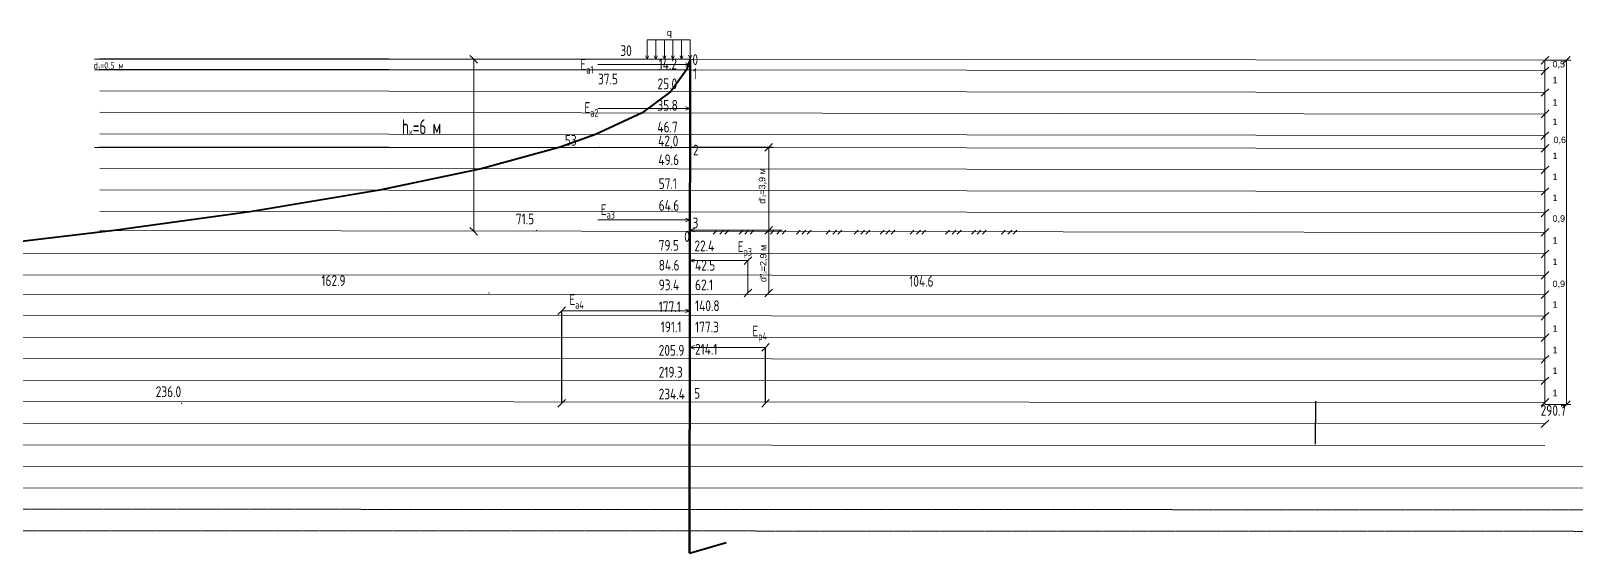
# Model space of a CAD drawing. Header units: millimetres. Extents: x -5592 to 31432, y -5488 to 8589.
# Drawn here: x 10810 to 17984, y -5488 to -3061 of the extents above; entities that cross this region are included whole.
import ezdxf

# ---------------------------------------------------------------- set-up
doc = ezdxf.new("R2010")
doc.units = ezdxf.units.MM
doc.linetypes.add('JIS_02_0.7', pattern=[1.35, 0.75, -0.6])
doc.layers.get('0').update_dxf_attribs({"lineweight": 9})
doc.layers.add('давление', color=10, linetype='Continuous', lineweight=40)
doc.layers.add('размерность', color=50, linetype='JIS_02_0.7', lineweight=5)
doc.styles.add('GOST-2.304_Type-B_shrink', font='', dxfattribs={"width": 0.8})
doc.styles.get("Standard").update_dxf_attribs({"font": 'arial.ttf'})
doc.styles.get('GOST-2.304_Type-B_shrink').set_extended_font_data('GOST Common')

msp = doc.modelspace()

# ---------------------------------------------------------------- hatches: boundary and pattern name
at = {"layer": 'давление'}
h = msp.add_hatch(color=256, dxfattribs=at)
h.dxf.hatch_style = 1
h.paths.add_polyline_path([(13572.417, -3189.699), (13572.417, -3192.468), (13572.411, -3195.699, 0.41474628), (13575.416, -3192.699, 0.41417256)])
h.paths.add_polyline_path([(13572.417, -3189.699, 0.39185999), (13569.425, -3192.468), (13572.417, -3192.468)])
h.paths.add_polyline_path([(13572.417, -3192.468), (13569.425, -3192.468, 0.01926697), (13569.416, -3192.699, 0.41368104), (13572.411, -3195.699)])
h = msp.add_hatch(color=256, dxfattribs=at)
h.dxf.hatch_style = 1
h.paths.add_polyline_path([(13872.88, -3189.966), (13872.88, -3192.735), (13872.875, -3195.966, 0.41474628), (13875.88, -3192.966, 0.41417256)])
h.paths.add_polyline_path([(13872.88, -3189.966, 0.39185999), (13869.889, -3192.735), (13872.88, -3192.735)])
h.paths.add_polyline_path([(13872.88, -3192.735), (13869.889, -3192.735, 0.01926697), (13869.88, -3192.966, 0.41368104), (13872.875, -3195.966)])
h = msp.add_hatch(color=256, dxfattribs=at)
h.dxf.hatch_style = 1
h.paths.add_polyline_path([(13498.141, -3238.999), (13498.141, -3241.768), (13498.135, -3244.999, 0.41474628), (13501.14, -3241.999, 0.41417256)])
h.paths.add_polyline_path([(13498.141, -3238.999, 0.39185999), (13495.149, -3241.768), (13498.141, -3241.768)])
h.paths.add_polyline_path([(13498.141, -3241.768), (13495.149, -3241.768, 0.01926697), (13495.14, -3241.999, 0.41368104), (13498.135, -3244.999)])
h = msp.add_hatch(color=256, dxfattribs=at)
h.dxf.hatch_style = 1
h.paths.add_polyline_path([(13730.635, -3238.798), (13730.635, -3241.567), (13730.629, -3244.798, 0.41474628), (13733.635, -3241.798, 0.41417256)])
h.paths.add_polyline_path([(13730.635, -3238.798, 0.39185999), (13727.644, -3241.567), (13730.635, -3241.567)])
h.paths.add_polyline_path([(13730.635, -3241.567), (13727.644, -3241.567, 0.01926697), (13727.635, -3241.798, 0.41368104), (13730.629, -3244.798)])
h = msp.add_hatch(color=256, dxfattribs=at)
h.dxf.hatch_style = 1
h.paths.add_polyline_path([(13872.874, -3238.763), (13872.874, -3241.532), (13872.868, -3244.763, 0.41474628), (13875.873, -3241.763, 0.41417256)])
h.paths.add_polyline_path([(13872.874, -3238.763, 0.39185999), (13869.882, -3241.532), (13872.874, -3241.532)])
h.paths.add_polyline_path([(13872.874, -3241.532), (13869.882, -3241.532, 0.01926697), (13869.873, -3241.763, 0.41368104), (13872.868, -3244.763)])
h = msp.add_hatch(color=256, dxfattribs=at)
h.dxf.hatch_style = 1
h.paths.add_polyline_path([(13341.208, -3598.99), (13341.208, -3601.759), (13341.202, -3604.989, 0.41474628), (13344.208, -3601.99, 0.41417256)])
h.paths.add_polyline_path([(13341.208, -3598.99, 0.39185999), (13338.216, -3601.759), (13341.208, -3601.759)])
h.paths.add_polyline_path([(13341.208, -3601.759), (13338.216, -3601.759, 0.01926697), (13338.208, -3601.99, 0.41368104), (13341.202, -3604.989)])
h = msp.add_hatch(color=256, dxfattribs=at)
h.dxf.hatch_style = 1
h.paths.add_polyline_path([(13450.881, -3599.417), (13450.881, -3602.186), (13450.876, -3605.417, 0.41474628), (13453.881, -3602.417, 0.41417256)])
h.paths.add_polyline_path([(13450.881, -3599.417, 0.39185999), (13447.89, -3602.186), (13450.881, -3602.186)])
h.paths.add_polyline_path([(13450.881, -3602.186), (13447.89, -3602.186, 0.01926697), (13447.881, -3602.417, 0.41368104), (13450.876, -3605.417)])
h = msp.add_hatch(color=256, dxfattribs=at)
h.dxf.hatch_style = 1
h.paths.add_polyline_path([(13872.209, -3598.89), (13872.209, -3601.659), (13872.203, -3604.89, 0.41474628), (13875.209, -3601.89, 0.41417256)])
h.paths.add_polyline_path([(13872.209, -3598.89, 0.39185999), (13869.218, -3601.659), (13872.209, -3601.659)])
h.paths.add_polyline_path([(13872.209, -3601.659), (13869.218, -3601.659, 0.01926697), (13869.209, -3601.89, 0.41368104), (13872.203, -3604.89)])
h = msp.add_hatch(color=256, dxfattribs=at)
h.dxf.hatch_style = 1
h.paths.add_polyline_path([(13158.755, -3985.32), (13158.755, -3988.089), (13158.749, -3991.32, 0.41474628), (13161.755, -3988.32, 0.41417256)])
h.paths.add_polyline_path([(13158.755, -3985.32, 0.39185999), (13155.763, -3988.089), (13158.755, -3988.089)])
h.paths.add_polyline_path([(13158.755, -3988.089), (13155.763, -3988.089, 0.01926697), (13155.755, -3988.32, 0.41368104), (13158.749, -3991.32)])
h = msp.add_hatch(color=256, dxfattribs=at)
h.dxf.hatch_style = 1
h.paths.add_polyline_path([(13871.325, -3985.022), (13871.325, -3987.791), (13871.32, -3991.022, 0.41474628), (13874.325, -3988.022, 0.41417256)])
h.paths.add_polyline_path([(13871.325, -3985.022, 0.39185999), (13868.334, -3987.791), (13871.325, -3987.791)])
h.paths.add_polyline_path([(13871.325, -3987.791), (13868.334, -3987.791, 0.01926697), (13868.325, -3988.022, 0.41368104), (13871.32, -3991.022)])
h = msp.add_hatch(color=256, dxfattribs=at)
h.dxf.hatch_style = 1
h.paths.add_polyline_path([(12938.159, -4275.991), (12938.159, -4278.76), (12938.153, -4281.991, 0.41474628), (12941.159, -4278.991, 0.41417256)])
h.paths.add_polyline_path([(12938.159, -4275.991, 0.39185999), (12935.168, -4278.76), (12938.159, -4278.76)])
h.paths.add_polyline_path([(12938.159, -4278.76), (12935.168, -4278.76, 0.01926697), (12935.159, -4278.991, 0.41368104), (12938.153, -4281.991)])
h = msp.add_hatch(color=256, dxfattribs=at)
h.dxf.hatch_style = 1
h.paths.add_polyline_path([(13871.097, -4276.131), (13871.097, -4278.9), (13871.091, -4282.131, 0.41474628), (13874.097, -4279.131, 0.41417256)])
h.paths.add_polyline_path([(13871.097, -4276.131, 0.39185999), (13868.106, -4278.9), (13871.097, -4278.9)])
h.paths.add_polyline_path([(13871.097, -4278.9), (13868.106, -4278.9, 0.01926697), (13868.097, -4279.131, 0.41368104), (13871.091, -4282.131)])
h = msp.add_hatch(color=256, dxfattribs=at)
h.dxf.hatch_style = 1
h.paths.add_polyline_path([(11510.366, -4788.857), (11510.366, -4791.626), (11510.36, -4794.857, 0.41474628), (11513.365, -4791.857, 0.41417256)])
h.paths.add_polyline_path([(11510.366, -4788.857, 0.39185999), (11507.374, -4791.626), (11510.366, -4791.626)])
h.paths.add_polyline_path([(11510.366, -4791.626), (11507.374, -4791.626, 0.01926697), (11507.365, -4791.857, 0.41368104), (11510.36, -4794.857)])
h = msp.add_hatch(color=256, dxfattribs=at)
h.dxf.hatch_style = 1
h.paths.add_polyline_path([(13869.873, -4788.882), (13869.873, -4791.651), (13869.867, -4794.882, 0.41474628), (13872.873, -4791.882, 0.41417256)])
h.paths.add_polyline_path([(13869.873, -4788.882, 0.39185999), (13866.882, -4791.651), (13869.873, -4791.651)])
h.paths.add_polyline_path([(13869.873, -4791.651), (13866.882, -4791.651, 0.01926697), (13866.873, -4791.882, 0.41368104), (13869.867, -4794.882)])

# ---------------------------------------------------------------- linework, layer by layer
for p, q in [((13672.88, -3102.735), (13672.88, -3192.735)), ((13672.88, -3102.735), (13872.88, -3102.735)), ((13712.88, -3102.735), (13712.88, -3192.735)), ((13752.88, -3102.735), (13752.88, -3192.735)), ((13792.88, -3102.735), (13792.88, -3192.735)), ((13832.88, -3102.735), (13832.88, -3192.735)), ((13872.88, -3102.735), (13872.88, -3192.735)), ((13172.88, -3192.735), (11105.537, -3192.735)), ((12867.018, -3192.735), (12849.287, -3175.04)), ((12867.018, -3192.735), (12867.018, -3992.735)), ((12884.749, -3210.429), (12867.018, -3192.735)), ((13872.88, -3192.735), (13172.88, -3192.735)), ((13672.88, -3192.735), (13665.505, -3176.878)), ((13672.88, -3192.735), (13680.255, -3176.878)), ((13712.88, -3192.735), (13705.505, -3176.878)), ((13712.88, -3192.735), (13720.255, -3176.878)), ((13752.88, -3192.735), (13745.505, -3176.878)), ((13752.88, -3192.735), (13760.255, -3176.878)), ((13792.88, -3192.735), (13785.505, -3176.878)), ((13792.88, -3192.735), (13800.255, -3176.878)), ((13832.88, -3192.735), (13825.505, -3176.878)), ((13832.88, -3192.735), (13840.255, -3176.878)), ((13872.88, -3189.735), (13865.505, -3173.878)), ((13872.88, -3189.735), (13880.255, -3173.878)), ((17825.602, -3215.253), (17843.333, -3197.558)), ((17825.602, -3215.253), (17843.333, -3197.558)), ((17843.333, -3197.558), (17861.064, -3179.864)), ((17843.333, -3197.558), (17861.064, -3179.864)), ((17843.333, -3197.558), (17963.333, -3197.558)), ((17843.333, -3197.558), (17843.333, -4797.558)), ((17925.602, -3215.253), (17943.333, -3197.558)), ((17943.333, -3197.558), (17961.064, -3179.864)), ((17943.333, -3197.558), (17943.333, -4797.558)), ((13872.88, -3241.796), (11105.537, -3242.735)), ((17825.602, -3265.253), (17843.333, -3247.558)), ((17843.333, -3247.558), (17861.064, -3229.864)), ((17825.602, -3365.253), (17843.333, -3347.558)), ((17843.333, -3347.558), (17861.064, -3329.864)), ((17843.333, -3447.558), (17861.064, -3429.864)), ((17825.602, -3465.253), (17843.333, -3447.558)), ((14237.917, -3602.091), (14255.648, -3584.396)), ((17825.602, -3565.253), (17843.333, -3547.558)), ((17843.333, -3547.558), (17861.064, -3529.864)), ((13872.134, -3602.979), (11105.537, -3602.735)), ((13872.137, -3601.744), (14257.917, -3602.091)), ((14220.186, -3619.785), (14237.917, -3602.091)), ((14237.917, -3602.091), (14237.917, -4279.084)), ((17825.602, -3625.253), (17843.333, -3607.558)), ((17843.333, -3607.558), (17861.064, -3589.864)), ((17825.602, -3725.253), (17843.333, -3707.558)), ((17843.333, -3707.558), (17861.064, -3689.864)), ((17843.333, -3807.558), (17861.064, -3789.864)), ((17825.602, -3825.253), (17843.333, -3807.558)), ((17825.602, -3925.253), (17843.333, -3907.558)), ((17843.333, -3907.558), (17861.064, -3889.864)), ((12867.018, -3992.735), (12849.287, -3975.04)), ((12884.749, -4010.429), (12867.018, -3992.735)), ((13979.773, -4005.725), (13995.38, -3990.15)), ((14009.965, -4005.725), (14027.696, -3988.03)), ((14034.249, -4005.725), (14051.98, -3988.03)), ((14100.54, -4005.725), (14118.271, -3988.03)), ((14126.137, -4005.725), (14143.868, -3988.03)), ((14151.078, -4005.725), (14168.809, -3988.03)), ((14220.186, -4006.076), (14237.917, -3988.381)), ((14237.917, -3988.381), (14255.648, -3970.687)), ((14245.117, -4005.725), (14262.848, -3988.03)), ((14275.309, -4005.725), (14293.04, -3988.03)), ((14299.594, -4005.725), (14317.325, -3988.03)), ((14365.884, -4005.725), (14383.615, -3988.03)), ((14391.481, -4005.725), (14409.212, -3988.03)), ((14416.422, -4005.725), (14434.153, -3988.03)), ((14504.468, -4005.725), (14522.199, -3988.03)), ((14534.659, -4005.725), (14552.39, -3988.03)), ((14558.944, -4005.725), (14576.675, -3988.03)), ((14634.977, -4005.725), (14652.707, -3988.03)), ((14665.168, -4005.725), (14682.899, -3988.03)), ((14689.453, -4005.725), (14707.184, -3988.03)), ((14755.743, -4005.725), (14773.474, -3988.03)), ((14781.341, -4005.725), (14799.072, -3988.03)), ((14806.282, -4005.725), (14824.013, -3988.03)), ((14894.327, -4005.725), (14912.058, -3988.03)), ((14924.519, -4005.725), (14942.25, -3988.03)), ((14948.803, -4005.725), (14966.534, -3988.03)), ((15059.055, -4005.725), (15076.786, -3988.03)), ((15089.247, -4005.725), (15106.978, -3988.03)), ((15113.531, -4005.725), (15131.262, -3988.03)), ((15179.822, -4005.725), (15197.553, -3988.03)), ((15205.419, -4005.725), (15223.15, -3988.03)), ((15230.36, -4005.725), (15248.091, -3988.03)), ((15318.406, -4005.725), (15336.136, -3988.03)), ((15348.597, -4005.725), (15366.328, -3988.03)), ((15372.882, -4005.725), (15390.613, -3988.03)), ((17825.602, -4015.253), (17843.333, -3997.558)), ((17843.333, -3997.558), (17861.064, -3979.864)), ((17843.333, -4097.558), (17861.064, -4079.864)), ((14123.466, -4146.779), (14141.197, -4129.084)), ((14141.197, -4129.084), (14158.928, -4111.39)), ((14141.197, -4279.084), (14141.197, -4129.084)), ((17825.602, -4115.253), (17843.333, -4097.558)), ((17825.602, -4215.253), (17843.333, -4197.558)), ((17843.333, -4197.558), (17861.064, -4179.864)), ((14123.466, -4296.779), (14141.197, -4279.084)), ((14141.197, -4279.084), (14158.928, -4261.39)), ((14220.186, -4296.779), (14237.917, -4279.084)), ((14237.917, -4279.084), (14255.648, -4261.39)), ((17825.602, -4305.253), (17843.333, -4287.558)), ((17843.333, -4287.558), (17861.064, -4269.864)), ((13257.98, -4379.627), (13275.711, -4361.933)), ((13275.711, -4361.933), (13293.442, -4344.238)), ((17843.333, -4387.558), (17861.064, -4369.864)), ((17825.602, -4405.253), (17843.333, -4387.558)), ((14222.633, -4531.933), (14240.364, -4514.238)), ((17825.602, -4505.253), (17843.333, -4487.558)), ((17843.333, -4487.558), (17861.064, -4469.864)), ((14204.902, -4549.627), (14222.633, -4531.933)), ((17825.602, -4605.253), (17843.333, -4587.558)), ((17843.333, -4587.558), (17861.064, -4569.864)), ((17825.602, -4705.253), (17843.333, -4687.558)), ((17843.333, -4687.558), (17861.064, -4669.864)), ((13257.98, -4809.627), (13275.711, -4791.933)), ((13275.711, -4791.933), (13293.442, -4774.238)), ((14204.902, -4809.627), (14222.633, -4791.933)), ((14222.633, -4791.933), (14240.364, -4774.238)), ((17825.602, -4805.253), (17843.333, -4787.558)), ((17843.333, -4787.558), (17861.064, -4769.864)), ((17843.333, -4797.558), (17963.333, -4797.558)), ((17925.602, -4815.253), (17943.333, -4797.558)), ((17943.333, -4797.558), (17961.064, -4779.864)), ((17843.326, -4887.558), (17861.057, -4869.864)), ((17825.595, -4905.253), (17843.326, -4887.558))]:
    msp.add_line(p, q)
at = {"lineweight": 50}
msp.add_line((13872.88, -3192.735), (13869.972, -5488.39), dxfattribs=at)
msp.add_circle((13872.88, -3192.966), 3)
at = {"layer": 'Defpoints'}
msp.add_line((14222.633, -4791.933), (14222.633, -4531.933), dxfattribs=at)
at = {"layer": 'давление', "color": 0, "lineweight": 9}
for p, q in [((13872.88, -3217.212), (13443.904, -3217.212)), ((13853.176, -3192.735), (13850.937, -3192.735)), ((13850.937, -3209.605), (13872.88, -3217.212)), ((13850.937, -3225.714), (13872.88, -3217.212)), ((13872.88, -3421.557), (13443.904, -3421.557)), ((13850.937, -3413.95), (13872.88, -3421.557)), ((13850.937, -3430.06), (13872.88, -3421.557)), ((13871.523, -3939.4), (13443.904, -3939.4)), ((13850.937, -3931.793), (13871.523, -3939.4)), ((13850.937, -3947.902), (13871.523, -3939.4)), ((13871.434, -3988.03), (13893.378, -3979.528)), ((14300.41, -3988.03), (13871.434, -3988.03)), ((13871.434, -3988.03), (13893.378, -3995.638)), ((13871.179, -4128.593), (13892.363, -4121.787)), ((14141.197, -4129.084), (13871.179, -4128.593)), ((13871.179, -4128.593), (13891.676, -4136.315)), ((13870.754, -4362.239), (13275.711, -4362.239)), ((13851.27, -4354.632), (13870.754, -4362.239)), ((13851.27, -4370.741), (13870.754, -4362.239)), ((13870.445, -4532.072), (13892.389, -4523.57)), ((14222.633, -4531.933), (13870.445, -4532.072)), ((13870.445, -4532.072), (13892.389, -4539.679))]:
    msp.add_line(p, q, dxfattribs=at)
at = {"layer": 'давление'}
for p, q in [((13872.88, -3192.735), (13855.98, -3242.735)), ((13782.827, -3342.626), (13649.145, -3442.463)), ((13649.145, -3442.463), (13433.213, -3542.201)), ((13433.213, -3542.201), (13267.987, -3602)), ((13267.987, -3602), (12901.724, -3701.555)), ((12901.724, -3701.555), (12429.746, -3800.982)), ((12429.746, -3800.982), (11837.537, -3900.262)), ((11837.537, -3900.262), (11196.129, -3989.483)), ((11196.129, -3989.483), (10320.166, -4092.842)), ((13869.972, -5488.39), (14039.122, -5438.39))]:
    msp.add_line(p, q, dxfattribs=at)
at = {"layer": 'давление', "linetype": 'ByBlock'}
msp.add_line((13855.987, -3242.714), (13782.827, -3342.626), dxfattribs=at)
at = {"layer": 'давление', "color": 0, "lineweight": -3}
msp.add_line((13275.711, -4791.933), (13275.711, -4361.933), dxfattribs=at)
at = {"layer": 'давление', "color": 0, "lineweight": -2}
for p, q in [((16776.972, -4781.933), (16776.908, -4881.933)), ((16776.851, -4881.933), (16776.787, -4981.933))]:
    msp.add_line(p, q, dxfattribs=at)
at = {"layer": 'размерность', "linetype": 'ByBlock', "ltscale": 0.8}
for p, q in [((17843.333, -3197.558), (11130.751, -3189.404)), ((17843.333, -3247.558), (11130.751, -3239.404)), ((17843.333, -3347.558), (11130.751, -3339.404)), ((17843.333, -3447.558), (11130.751, -3439.404)), ((17843.333, -3547.558), (11130.751, -3539.404)), ((17843.333, -3607.558), (11130.751, -3599.404)), ((17843.333, -3707.558), (11130.751, -3699.404)), ((17843.333, -3807.558), (11130.751, -3799.404)), ((17843.333, -3907.558), (11130.751, -3899.404)), ((17843.333, -3997.558), (11130.751, -3989.404)), ((17843.333, -4097.558), (-858.551, -4090.468)), ((17843.333, -4197.558), (-862.23, -4189.404)), ((17843.333, -4287.558), (-862.23, -4279.404)), ((17843.333, -4387.558), (-862.23, -4379.404)), ((17843.333, -4487.558), (-862.23, -4479.404)), ((17843.333, -4587.558), (-862.23, -4579.404)), ((17843.333, -4687.558), (-862.23, -4679.404)), ((17843.333, -4787.558), (-862.23, -4779.404)), ((17843.333, -4887.558), (-862.23, -4879.404)), ((17843.333, -4987.558), (-862.23, -4979.404)), ((18931.141, -5087.558), (-862.23, -5079.404)), ((18983.204, -5187.558), (-862.23, -5179.404))]:
    msp.add_line(p, q, dxfattribs=at)
at = {"layer": 'размерность', "ltscale": 0.8}
for p, q in [((18964.61, -5287.558), (-862.23, -5279.404)), ((19136.913, -5387.558), (-862.23, -5379.404))]:
    msp.add_line(p, q, dxfattribs=at)

# ---------------------------------------------------------------- texts
at = {"char_height": 30, "attachment_point": 1}
for s, width, insert in [('q', 147.50897, (13764.126, -3054.536)), ('\\A1;{\\fGOST 2.304 type A|b0|i0|c204|p34;d\\H0.7x;\\S^ 1;\\H1.42857x;=0,5 м}', 207.19336, (11100.76, -3206.519)), ('0,5', 147.50897, (17878.683, -3201.022)), ('1', 147.50897, (17878.683, -3274.448)), ('1', 147.50897, (17878.683, -3378.4)), ('1', 147.50897, (17878.683, -3468.519)), ('0,6', 66.32146, (17883.127, -3552.443)), ('1', 147.50897, (17878.683, -3627.151)), ('1', 147.50897, (17878.683, -3724.01)), ('1', 147.50897, (17878.683, -3821.855)), ('0,9', 71.29487, (17878.683, -3918.382)), ('1', 147.50897, (17878.683, -4019.522)), ('1', 147.50897, (17878.683, -4119.35)), ('0,9', 60.47138, (17878.683, -4221.652)), ('1', 147.50897, (17878.683, -4317.354)), ('1', 147.50897, (17878.683, -4429.187)), ('1', 147.50897, (17878.683, -4529.187)), ('1', 147.50897, (17878.683, -4625.585)), ('1', 147.50897, (17878.683, -4729.187))]:
    msp.add_mtext_dynamic_manual_height_columns(s, width=width, gutter_width=12.5, heights=[0], dxfattribs=dict(at, insert=insert))
at = {"char_height": 50, "attachment_point": 1, "style": 'GOST-2.304_Type-B_shrink'}
for s, insert, width in [('30', (13548.399, -3128.001), 34.98763), ('\\A1;E{\\H0.7x;\\S^ a1;}', (13362.84, -3192.581), 33.16857), ('14.2', (13726.204, -3190.375), 53.82645), ('0', (13883.142, -3169.728), 33.28174), ('37.5', (13444.551, -3259.599), 53.82645), ('25.0', (13720.997, -3282.087), 53.82645), ('1', (13886.505, -3235.239), 33.28174), ('\\A1;E{\\H0.7x;\\S^ a2;}', (13381.139, -3392.566), 33.16857), ('35.8', (13720.563, -3382.148), 53.82645), ('46.7', (13720.484, -3482.869), 53.82645), ('53', (13290.796, -3544.995), 33.16857), ('42,0', (13723.693, -3547.759), 106.00419), ('49.6', (13725.205, -3635.367), 53.82645), ('2', (13886.036, -3590.075), 33.28174), ('57.1', (13726.533, -3745.712), 53.82645), ('\\A1;E{\\H0.7x;\\S^ a3;}', (13457.249, -3866.705), 33.16857), ('64.6', (13726.533, -3847.098), 53.82645), ('71.5', (13062.953, -3909.943), 33.16857), ('79.5', (13726.533, -4032.624), 53.82645), ('22.4', (13892.542, -4035.285), 53.82645), ('\\A1;E{\\H0.7x;\\S^ p3;}', (14093.338, -4038.679), 33.16857), ('84.6', (13726.533, -4125.158), 53.82645), ('42.5', (13895.386, -4125.4), 53.82645), ('162.9', (12159.589, -4196.933), 33.16857), ('93.4', (13726.533, -4216.68), 53.82645), ('62.1', (13895.386, -4216.68), 53.82645), ('104.6', (14890.187, -4199.89), 118.4992), ('\\A1;E{\\H0.7x;\\S^ a4;}', (13311.185, -4285.376), 33.16857), ('177.1', (13726.533, -4318.392), 120.26883), ('140.8', (13895.386, -4313.665), 139.34889), ('191.1', (13735.764, -4412.211), 53.82645), ('177.3', (13895.386, -4412.629), 139.34889), ('\\A1;E{\\H0.7x;\\S^ p4;}', (14161.47, -4430.944), 33.16857), ('214.1', (13895.15, -4515.695), 139.34889), ('205.9', (13726.533, -4520.95), 53.82645), ('219.3', (13726.533, -4622.364), 53.82645), ('236.0', (11390.025, -4713.014), 33.16857), ('234.4', (13726.533, -4723.691), 53.82645), ('290.7', (17823.563, -4800.248), 118.4992)]:
    msp.add_mtext(s, dxfattribs=dict(at, insert=insert, width=width))
at = {"attachment_point": 1, "style": 'GOST-2.304_Type-B_shrink'}
for s, width, insert, char_height in [('\\A1;{\\fGOST 2.304 type A|b0|i0|c204|p34;h\\H0.46667x;\\S^ к;\\H2.14284x;=6 м}', 353.26024, (12533.175, -3471.945), 70), ('3', 30, (13883.743, -3928.876), 50), ('0', 30, (13845.06, -3991.797), 50), ('5', 30, (13890.969, -4720.972), 50)]:
    msp.add_mtext_dynamic_manual_height_columns(s, width=width, gutter_width=12.5, heights=[0], dxfattribs=dict(at, insert=insert, char_height=char_height))
at = {"char_height": 30, "attachment_point": 1, "rotation": 90}
for s, width, insert in [("\\A1;d'{\\H0.46667x;\\S^ 3;}=3,9 м", 160.34209, (14191.686, -3864.751)), ("\\A1;d''{\\H0.46667x;\\S^ 3;}=2,9 м", 188.48875, (14196.866, -4228.738))]:
    msp.add_mtext_dynamic_manual_height_columns(s, width=width, gutter_width=12.5, heights=[0], dxfattribs=dict(at, insert=insert))

doc.saveas('drawing.dxf')
